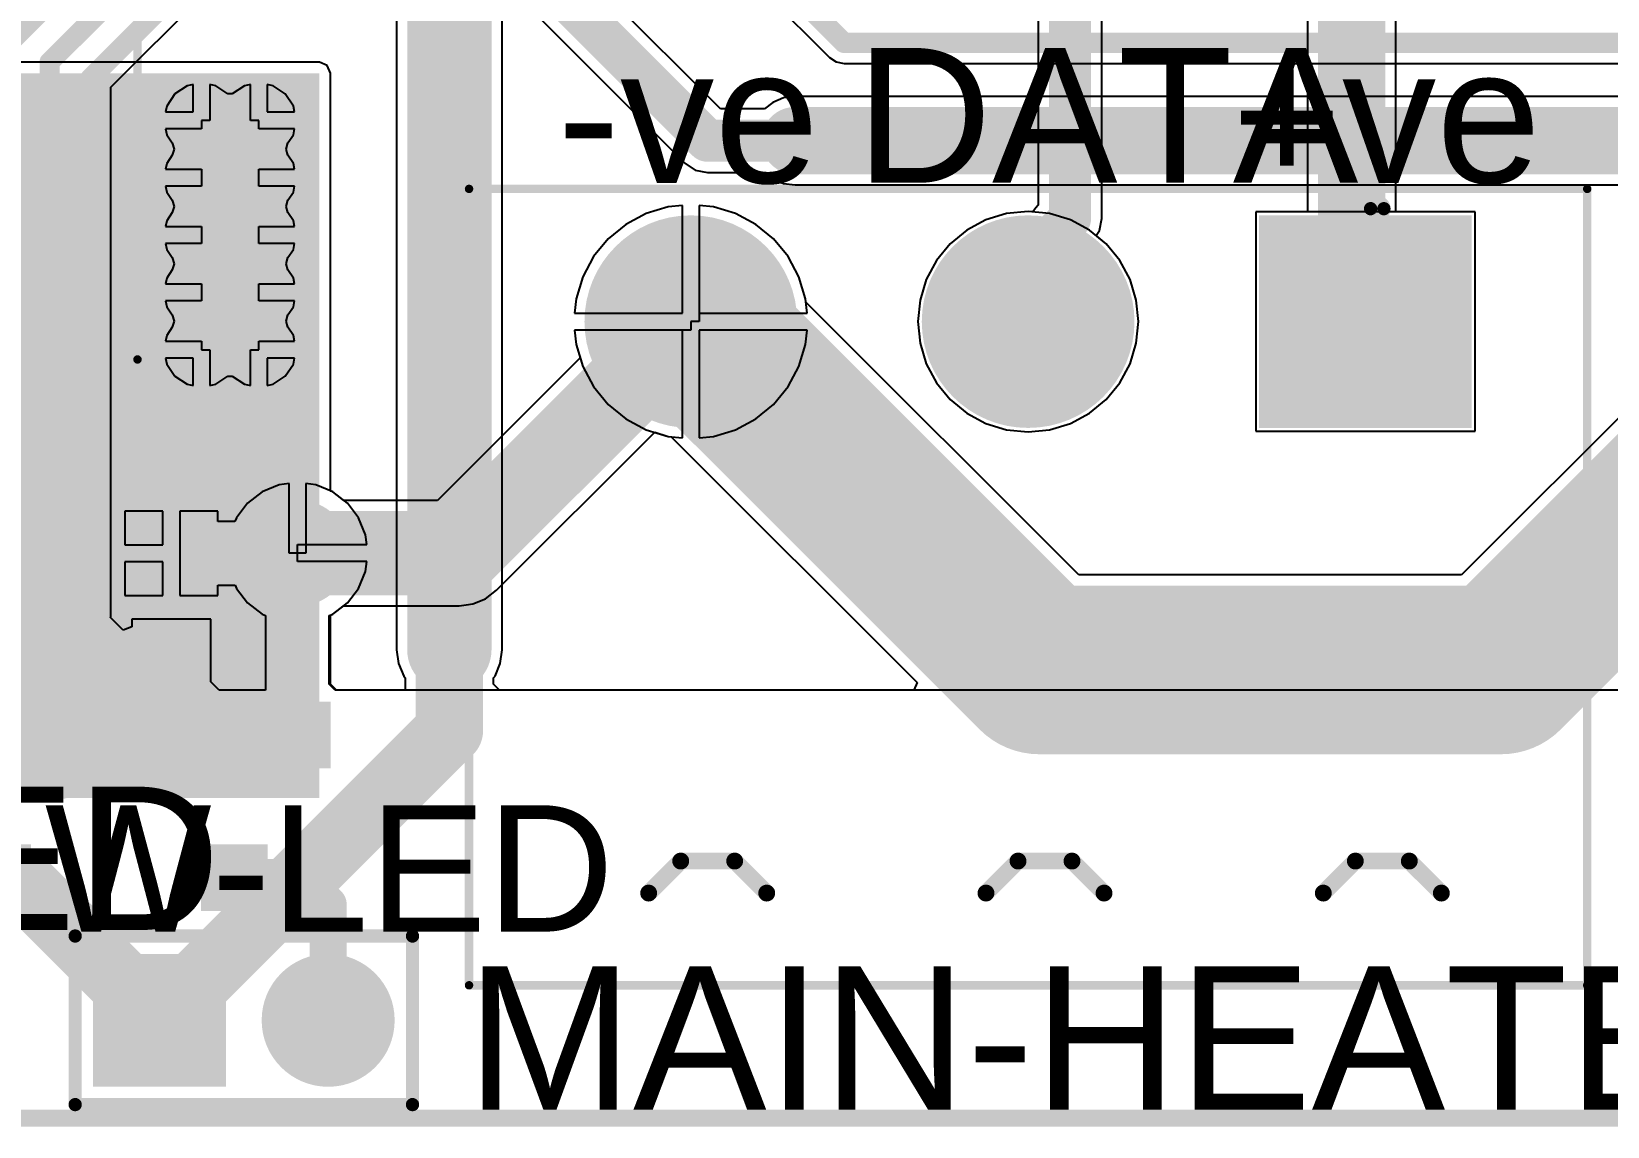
# Model space of a CAD drawing. Header units: millimetres. Extents: x 0 to 214, y 0 to 214.
# Drawn here: x 4.048 to 4.983, y -0.111 to 0.539 of the extents above; entities that cross this region are included whole.
import ezdxf

# ---------------------------------------------------------------- set-up
doc = ezdxf.new("R2010")
doc.units = ezdxf.units.MM
doc.header["$MEASUREMENT"] = 0
for name, color, linetype in [('BottomLayer', 5, 'Continuous'), ('BottomPaste', 16, 'Continuous'), ('BottomSolder', 6, 'Continuous'), ('Mechanical2', 216, 'Continuous'), ('MultiLayer', 9, 'Continuous'), ('PadHoleLayer', 156, 'Continuous'), ('TopLayer', 1, 'Continuous'), ('TopOverlay', 2, 'Continuous'), ('TopPaste', 8, 'Continuous'), ('TopSolder', 216, 'Continuous'), ('ViaHoleLayer', 16, 'Continuous')]:
    doc.layers.add(name, color=color, linetype=linetype)
doc.styles.add('Arial', font='', dxfattribs={"height": 0.2})
doc.styles.get('Arial').set_extended_font_data('Arial')

# ---------------------------------------------------------------- blocks, each defined once
blk = doc.blocks.new('TBP01R1_508_03BE_177')
at = {"layer": 'BottomLayer'}
blk.add_hatch(color=5, dxfattribs=at).paths.add_polyline_path([(-0.15906, 0.05906), (-0.04094, 0.05906), (-0.04094, -0.05906), (-0.15906, -0.05906)])
h = blk.add_hatch(color=5, dxfattribs=at)
edge = h.paths.add_edge_path()
edge.add_arc((0.1, 0), 0.05906, 0, 360)
h = blk.add_hatch(color=5, dxfattribs=at)
edge = h.paths.add_edge_path()
edge.add_arc((0.3, 0), 0.05906, 0, 360)
at = {"layer": 'BottomSolder'}
blk.add_hatch(color=6, dxfattribs=at).paths.add_polyline_path([(-0.16306, 0.06306), (-0.03694, 0.06306), (-0.03694, -0.06306), (-0.16306, -0.06306)])
h = blk.add_hatch(color=6, dxfattribs=at)
edge = h.paths.add_edge_path()
edge.add_arc((0.1, 0), 0.06306, 0, 360)
h = blk.add_hatch(color=6, dxfattribs=at)
edge = h.paths.add_edge_path()
edge.add_arc((0.3, 0), 0.06306, 0, 360)
at = {"layer": 'MultiLayer'}
blk.add_hatch(color=9, dxfattribs=at).paths.add_polyline_path([(-0.15906, 0.05906), (-0.04094, 0.05906), (-0.04094, -0.05906), (-0.15906, -0.05906)])
h = blk.add_hatch(color=9, dxfattribs=at)
edge = h.paths.add_edge_path()
edge.add_arc((0.1, 0), 0.05906, 0, 360)
h = blk.add_hatch(color=9, dxfattribs=at)
edge = h.paths.add_edge_path()
edge.add_arc((0.3, 0), 0.05906, 0, 360)
at = {"layer": 'PadHoleLayer'}
h = blk.add_hatch(color=156, dxfattribs=at)
edge = h.paths.add_edge_path()
edge.add_arc((-0.1, 0), 0.03346, 0, 360)
h = blk.add_hatch(color=156, dxfattribs=at)
edge = h.paths.add_edge_path()
edge.add_arc((0.1, 0), 0.03346, 0, 360)
h = blk.add_hatch(color=156, dxfattribs=at)
edge = h.paths.add_edge_path()
edge.add_arc((0.3, 0), 0.03346, 0, 360)
at = {"layer": 'TopLayer'}
blk.add_hatch(color=1, dxfattribs=at).paths.add_polyline_path([(-0.15906, 0.05906), (-0.04094, 0.05906), (-0.04094, -0.05906), (-0.15906, -0.05906)])
h = blk.add_hatch(color=1, dxfattribs=at)
edge = h.paths.add_edge_path()
edge.add_arc((0.1, 0), 0.05906, 0, 360)
h = blk.add_hatch(color=1, dxfattribs=at)
edge = h.paths.add_edge_path()
edge.add_arc((0.3, 0), 0.05906, 0, 360)
at = {"layer": 'TopSolder'}
blk.add_hatch(color=216, dxfattribs=at).paths.add_polyline_path([(-0.16306, 0.06306), (-0.03694, 0.06306), (-0.03694, -0.06306), (-0.16306, -0.06306)])
h = blk.add_hatch(color=216, dxfattribs=at)
edge = h.paths.add_edge_path()
edge.add_arc((0.1, 0), 0.06306, 0, 360)
h = blk.add_hatch(color=216, dxfattribs=at)
edge = h.paths.add_edge_path()
edge.add_arc((0.3, 0), 0.06306, 0, 360)
at = {"layer": 'TopOverlay'}
for points, const_width in [([(-0.2315, 0.3937), (-0.2315, -0.07874)], 0.005), ([(0.4315, 0.3937), (-0.2315, 0.3937)], 0.005), ([(0.4315, 0.3937), (0.4315, -0.07874)], 0.005), ([(-0.126, 0.32), (-0.145, 0.339)], 0.01), ([(-0.075, 0.339), (-0.094, 0.32)], 0.01), ([(0.074, 0.32), (0.055, 0.339)], 0.01), ([(0.074, 0.32), (0.055, 0.339)], 0.01), ([(0.125, 0.339), (0.106, 0.32)], 0.01), ([(0.125, 0.339), (0.106, 0.32)], 0.01), ([(0.274, 0.32), (0.255, 0.339)], 0.01), ([(0.325, 0.339), (0.306, 0.32)], 0.01), ([(-0.094, 0.32), (-0.126, 0.32)], 0.01), ([(0.106, 0.32), (0.074, 0.32)], 0.01), ([(0.106, 0.32), (0.074, 0.32)], 0.01), ([(0.306, 0.32), (0.274, 0.32)], 0.01), ([(0.4315, -0.07874), (-0.2315, -0.07874)], 0.005)]:
    blk.add_lwpolyline(points, dxfattribs=dict(at, const_width=const_width))
for points, const_width in [([(-0.23275, 0.3937, 1), (-0.23025, 0.3937, 1)], 0.0025), ([(-0.23275, 0.3937, 1), (-0.23025, 0.3937, 1)], 0.0025), ([(0.43025, 0.3937, 1), (0.43275, 0.3937, 1)], 0.0025), ([(0.43025, 0.3937, 1), (0.43275, 0.3937, 1)], 0.0025), ([(-0.1475, 0.339, 1), (-0.1425, 0.339, 1)], 0.005), ([(-0.0775, 0.339, 1), (-0.0725, 0.339, 1)], 0.005), ([(0.0525, 0.339, 1), (0.0575, 0.339, 1)], 0.005), ([(0.0525, 0.339, 1), (0.0575, 0.339, 1)], 0.005), ([(0.1225, 0.339, 1), (0.1275, 0.339, 1)], 0.005), ([(0.1225, 0.339, 1), (0.1275, 0.339, 1)], 0.005), ([(0.2525, 0.339, 1), (0.2575, 0.339, 1)], 0.005), ([(0.3225, 0.339, 1), (0.3275, 0.339, 1)], 0.005), ([(-0.1285, 0.32, 1), (-0.1235, 0.32, 1)], 0.005), ([(-0.1285, 0.32, 1), (-0.1235, 0.32, 1)], 0.005), ([(-0.0965, 0.32, 1), (-0.0915, 0.32, 1)], 0.005), ([(-0.0965, 0.32, 1), (-0.0915, 0.32, 1)], 0.005), ([(0.0715, 0.32, 1), (0.0765, 0.32, 1)], 0.005), ([(0.0715, 0.32, 1), (0.0765, 0.32, 1)], 0.005), ([(0.0715, 0.32, 1), (0.0765, 0.32, 1)], 0.005), ([(0.0715, 0.32, 1), (0.0765, 0.32, 1)], 0.005), ([(0.1035, 0.32, 1), (0.1085, 0.32, 1)], 0.005), ([(0.1035, 0.32, 1), (0.1085, 0.32, 1)], 0.005), ([(0.1035, 0.32, 1), (0.1085, 0.32, 1)], 0.005), ([(0.1035, 0.32, 1), (0.1085, 0.32, 1)], 0.005), ([(0.2715, 0.32, 1), (0.2765, 0.32, 1)], 0.005), ([(0.2715, 0.32, 1), (0.2765, 0.32, 1)], 0.005), ([(0.3035, 0.32, 1), (0.3085, 0.32, 1)], 0.005), ([(0.3035, 0.32, 1), (0.3085, 0.32, 1)], 0.005), ([(-0.10306, -0.067, 1), (-0.11094, -0.067, 1)], 0.00787), ([(-0.11291, -0.067, 1), (-0.10897, -0.067, 1)], 0.00394), ([(-0.10503, -0.067, 1), (-0.10109, -0.067, 1)], 0.00394), ([(-0.23275, -0.07874, 1), (-0.23025, -0.07874, 1)], 0.0025), ([(-0.23275, -0.07874, 1), (-0.23025, -0.07874, 1)], 0.0025), ([(0.43025, -0.07874, 1), (0.43275, -0.07874, 1)], 0.0025), ([(0.43025, -0.07874, 1), (0.43275, -0.07874, 1)], 0.0025)]:
    blk.add_lwpolyline(points, format="xyb", close=True, dxfattribs=dict(at, const_width=const_width))
blk = doc.blocks.new('SOT23_3_B_200')
at = {"layer": 'BottomLayer'}
for points in [[(-0.02166, 0.02657), (-0.05316, 0.02657), (-0.05316, 0.05807), (-0.02166, 0.05807)], [(0.05314, 0.02657), (0.02165, 0.02657), (0.02165, 0.05807), (0.05314, 0.05807)], [(0.01574, -0.05807), (-0.01575, -0.05807), (-0.01575, -0.02657), (0.01574, -0.02657)]]:
    blk.add_hatch(color=5, dxfattribs=at).paths.add_polyline_path(points)
at = {"layer": 'BottomPaste'}
for points in [[(-0.02166, 0.02657), (-0.05316, 0.02657), (-0.05316, 0.05807), (-0.02166, 0.05807)], [(0.05314, 0.02657), (0.02165, 0.02657), (0.02165, 0.05807), (0.05314, 0.05807)], [(0.01574, -0.05807), (-0.01575, -0.05807), (-0.01575, -0.02657), (0.01574, -0.02657)]]:
    blk.add_hatch(color=16, dxfattribs=at).paths.add_polyline_path(points)
at = {"layer": 'BottomSolder'}
for points in [[(-0.01766, 0.02257), (-0.05716, 0.02257), (-0.05716, 0.06207), (-0.01766, 0.06207)], [(0.05714, 0.02257), (0.01765, 0.02257), (0.01765, 0.06207), (0.05714, 0.06207)], [(0.01974, -0.06207), (-0.01975, -0.06207), (-0.01975, -0.02257), (0.01974, -0.02257)]]:
    blk.add_hatch(color=6, dxfattribs=at).paths.add_polyline_path(points)
blk = doc.blocks.new('UWX1E101MCL1GB_222')
at = {"layer": 'TopLayer'}
for points in [[(-0.03937, 0.06496), (-0.03937, -0.06496), (-0.24803, -0.06496), (-0.24803, 0.06496)], [(0.24803, 0.06496), (0.24803, -0.06496), (0.03937, -0.06496), (0.03937, 0.06496)]]:
    blk.add_hatch(color=1, dxfattribs=at).paths.add_polyline_path(points)
at = {"layer": 'TopPaste'}
for points in [[(-0.03937, 0.06496), (-0.03937, -0.06496), (-0.24803, -0.06496), (-0.24803, 0.06496)], [(0.24803, 0.06496), (0.24803, -0.06496), (0.03937, -0.06496), (0.03937, 0.06496)]]:
    blk.add_hatch(color=8, dxfattribs=at).paths.add_polyline_path(points)
at = {"layer": 'TopSolder'}
for points in [[(-0.03537, 0.06896), (-0.03537, -0.06896), (-0.25203, -0.06896), (-0.25203, 0.06896)], [(0.25203, 0.06896), (0.25203, -0.06896), (0.03537, -0.06896), (0.03537, 0.06896)]]:
    blk.add_hatch(color=216, dxfattribs=at).paths.add_polyline_path(points)
at = {"layer": 'TopOverlay', "const_width": 0.005}
for points in [[(-0.167, 0.127), (-0.124, 0.17)], [(0.168, 0.17), (-0.124, 0.17)], [(0.168, 0.081), (0.168, 0.17)], [(-0.167, 0.086), (-0.167, 0.127)], [(-0.208, 0.074), (-0.208, 0.098)], [(-0.196, 0.086), (-0.22, 0.086)], [(-0.167, -0.127), (-0.167, -0.086)], [(0.168, -0.17), (0.168, -0.081)], [(-0.124, -0.17), (-0.167, -0.127)], [(0.168, -0.17), (-0.124, -0.17)]]:
    blk.add_lwpolyline(points, dxfattribs=at)
at = {"layer": 'TopOverlay', "const_width": 0.0025}
for points in [[(-0.12525, 0.17, 1), (-0.12275, 0.17, 1)], [(-0.12525, 0.17, 1), (-0.12275, 0.17, 1)], [(0.16675, 0.17, 1), (0.16925, 0.17, 1)], [(0.16675, 0.17, 1), (0.16925, 0.17, 1)], [(-0.16825, 0.127, 1), (-0.16575, 0.127, 1)], [(-0.16825, 0.127, 1), (-0.16575, 0.127, 1)], [(-0.20925, 0.098, 1), (-0.20675, 0.098, 1)], [(-0.22125, 0.086, 1), (-0.21875, 0.086, 1)], [(-0.19725, 0.086, 1), (-0.19475, 0.086, 1)], [(-0.16825, 0.086, 1), (-0.16575, 0.086, 1)], [(-0.20925, 0.074, 1), (-0.20675, 0.074, 1)], [(0.16675, 0.081, 1), (0.16925, 0.081, 1)], [(-0.16825, -0.086, 1), (-0.16575, -0.086, 1)], [(0.16675, -0.081, 1), (0.16925, -0.081, 1)], [(-0.16825, -0.127, 1), (-0.16575, -0.127, 1)], [(-0.16825, -0.127, 1), (-0.16575, -0.127, 1)], [(-0.12525, -0.17, 1), (-0.12275, -0.17, 1)], [(-0.12525, -0.17, 1), (-0.12275, -0.17, 1)], [(0.16675, -0.17, 1), (0.16925, -0.17, 1)], [(0.16675, -0.17, 1), (0.16925, -0.17, 1)]]:
    blk.add_lwpolyline(points, format="xyb", close=True, dxfattribs=at)
blk = doc.blocks.new('RES_0603_B_244')
at = {"layer": 'BottomLayer'}
for points in [[(-0.045, -0.0175), (-0.045, 0.0175), (-0.015, 0.0175), (-0.015, -0.0175)], [(0.015, -0.0175), (0.015, 0.0175), (0.045, 0.0175), (0.045, -0.0175)]]:
    blk.add_hatch(color=5, dxfattribs=at).paths.add_polyline_path(points)
at = {"layer": 'BottomPaste'}
for points in [[(-0.045, -0.0175), (-0.045, 0.0175), (-0.015, 0.0175), (-0.015, -0.0175)], [(0.015, -0.0175), (0.015, 0.0175), (0.045, 0.0175), (0.045, -0.0175)]]:
    blk.add_hatch(color=16, dxfattribs=at).paths.add_polyline_path(points)
at = {"layer": 'BottomSolder'}
for points in [[(-0.049, -0.0215), (-0.049, 0.0215), (-0.011, 0.0215), (-0.011, -0.0215)], [(0.011, -0.0215), (0.011, 0.0215), (0.049, 0.0215), (0.049, -0.0215)]]:
    blk.add_hatch(color=6, dxfattribs=at).paths.add_polyline_path(points)
blk = doc.blocks.new('SOT23_3_B_248')
at = {"layer": 'BottomLayer'}
for points in [[(-0.02166, 0.02657), (-0.05316, 0.02657), (-0.05316, 0.05807), (-0.02166, 0.05807)], [(0.05314, 0.02657), (0.02165, 0.02657), (0.02165, 0.05807), (0.05314, 0.05807)], [(0.01574, -0.05807), (-0.01575, -0.05807), (-0.01575, -0.02657), (0.01574, -0.02657)]]:
    blk.add_hatch(color=5, dxfattribs=at).paths.add_polyline_path(points)
at = {"layer": 'BottomPaste'}
for points in [[(-0.02166, 0.02657), (-0.05316, 0.02657), (-0.05316, 0.05807), (-0.02166, 0.05807)], [(0.05314, 0.02657), (0.02165, 0.02657), (0.02165, 0.05807), (0.05314, 0.05807)], [(0.01574, -0.05807), (-0.01575, -0.05807), (-0.01575, -0.02657), (0.01574, -0.02657)]]:
    blk.add_hatch(color=16, dxfattribs=at).paths.add_polyline_path(points)
at = {"layer": 'BottomSolder'}
for points in [[(-0.01766, 0.02257), (-0.05716, 0.02257), (-0.05716, 0.06207), (-0.01766, 0.06207)], [(0.05714, 0.02257), (0.01765, 0.02257), (0.01765, 0.06207), (0.05714, 0.06207)], [(0.01974, -0.06207), (-0.01975, -0.06207), (-0.01975, -0.02257), (0.01974, -0.02257)]]:
    blk.add_hatch(color=6, dxfattribs=at).paths.add_polyline_path(points)
blk = doc.blocks.new('HDR1X2_252')
at = {"layer": 'BottomLayer'}
blk.add_hatch(color=5, dxfattribs=at).paths.add_polyline_path([(-0.03543, 0.03543), (0.03543, 0.03543), (0.03543, -0.03543), (-0.03543, -0.03543)])
h = blk.add_hatch(color=5, dxfattribs=at)
edge = h.paths.add_edge_path()
edge.add_arc((0.1, 0), 0.03543, 0, 360)
at = {"layer": 'BottomSolder'}
blk.add_hatch(color=6, dxfattribs=at).paths.add_polyline_path([(-0.03943, 0.03943), (0.03943, 0.03943), (0.03943, -0.03943), (-0.03943, -0.03943)])
h = blk.add_hatch(color=6, dxfattribs=at)
edge = h.paths.add_edge_path()
edge.add_arc((0.1, 0), 0.03943, 0, 360)
at = {"layer": 'MultiLayer'}
blk.add_hatch(color=9, dxfattribs=at).paths.add_polyline_path([(-0.03543, 0.03543), (0.03543, 0.03543), (0.03543, -0.03543), (-0.03543, -0.03543)])
h = blk.add_hatch(color=9, dxfattribs=at)
edge = h.paths.add_edge_path()
edge.add_arc((0.1, 0), 0.03543, 0, 360)
at = {"layer": 'PadHoleLayer'}
h = blk.add_hatch(color=156, dxfattribs=at)
edge = h.paths.add_edge_path()
edge.add_arc((0, 0), 0.01772, 0, 360)
h = blk.add_hatch(color=156, dxfattribs=at)
edge = h.paths.add_edge_path()
edge.add_arc((0.1, 0), 0.01772, 0, 360)
at = {"layer": 'TopLayer'}
blk.add_hatch(color=1, dxfattribs=at).paths.add_polyline_path([(-0.03543, 0.03543), (0.03543, 0.03543), (0.03543, -0.03543), (-0.03543, -0.03543)])
h = blk.add_hatch(color=1, dxfattribs=at)
edge = h.paths.add_edge_path()
edge.add_arc((0.1, 0), 0.03543, 0, 360)
at = {"layer": 'TopSolder'}
blk.add_hatch(color=216, dxfattribs=at).paths.add_polyline_path([(-0.03943, 0.03943), (0.03943, 0.03943), (0.03943, -0.03943), (-0.03943, -0.03943)])
h = blk.add_hatch(color=216, dxfattribs=at)
edge = h.paths.add_edge_path()
edge.add_arc((0.1, 0), 0.03943, 0, 360)
at = {"layer": 'TopOverlay', "const_width": 0.00787}
for points in [[(-0.05, -0.05), (-0.05, 0.05)], [(-0.05, 0.05), (0.15, 0.05)], [(0.15, -0.05), (0.15, 0.05)], [(-0.05, -0.05), (0.15, -0.05)]]:
    blk.add_lwpolyline(points, dxfattribs=at)
at = {"layer": 'TopOverlay', "const_width": 0.00394}
for points in [[(-0.05197, 0.05, 1), (-0.04803, 0.05, 1)], [(-0.05197, 0.05, 1), (-0.04803, 0.05, 1)], [(0.14803, 0.05, 1), (0.15197, 0.05, 1)], [(0.14803, 0.05, 1), (0.15197, 0.05, 1)], [(-0.05197, -0.05, 1), (-0.04803, -0.05, 1)], [(-0.05197, -0.05, 1), (-0.04803, -0.05, 1)], [(0.14803, -0.05, 1), (0.15197, -0.05, 1)], [(0.14803, -0.05, 1), (0.15197, -0.05, 1)]]:
    blk.add_lwpolyline(points, format="xyb", close=True, dxfattribs=at)

msp = doc.modelspace()

# ---------------------------------------------------------------- hatches: boundary and pattern name
at = {"layer": 'BottomLayer'}
h = msp.add_hatch(color=5, dxfattribs=at)
edge = h.paths.add_edge_path()
edge.add_arc((4.149, 0.486), 0.01181, 0, 360)
h = msp.add_hatch(color=5, dxfattribs=at)
edge = h.paths.add_edge_path()
edge.add_arc((4.183, 0.486), 0.01181, 0, 360)
h = msp.add_hatch(color=5, dxfattribs=at)
edge = h.paths.add_edge_path()
edge.add_arc((4.149, 0.452), 0.01181, 0, 360)
h = msp.add_hatch(color=5, dxfattribs=at)
edge = h.paths.add_edge_path()
edge.add_arc((4.183, 0.452), 0.01181, 0, 360)
h = msp.add_hatch(color=5, dxfattribs=at)
edge = h.paths.add_edge_path()
edge.add_arc((4.149, 0.418), 0.01181, 0, 360)
h = msp.add_hatch(color=5, dxfattribs=at)
edge = h.paths.add_edge_path()
edge.add_arc((4.183, 0.418), 0.01181, 0, 360)
h = msp.add_hatch(color=5, dxfattribs=at)
edge = h.paths.add_edge_path()
edge.add_arc((4.149, 0.384), 0.01181, 0, 360)
h = msp.add_hatch(color=5, dxfattribs=at)
edge = h.paths.add_edge_path()
edge.add_arc((4.183, 0.384), 0.01181, 0, 360)
h = msp.add_hatch(color=5, dxfattribs=at)
edge = h.paths.add_edge_path()
edge.add_arc((4.149, 0.35), 0.01181, 0, 360)
h = msp.add_hatch(color=5, dxfattribs=at)
edge = h.paths.add_edge_path()
edge.add_arc((4.183, 0.35), 0.01181, 0, 360)
h = msp.add_hatch(color=5, dxfattribs=at)
edge = h.paths.add_edge_path()
edge.add_arc((4.20595, 0.22935), 0.0315, 0, 360)
h = msp.add_hatch(color=5, dxfattribs=at)
edge = h.paths.add_edge_path()
edge.add_arc((4.06554, 0.096), 0.01181, 0, 360)
at = {"layer": 'BottomSolder'}
h = msp.add_hatch(color=6, dxfattribs=at)
edge = h.paths.add_edge_path()
edge.add_arc((4.149, 0.486), 0.00591, 0, 360)
h = msp.add_hatch(color=6, dxfattribs=at)
edge = h.paths.add_edge_path()
edge.add_arc((4.183, 0.486), 0.00591, 0, 360)
h = msp.add_hatch(color=6, dxfattribs=at)
edge = h.paths.add_edge_path()
edge.add_arc((4.149, 0.452), 0.00591, 0, 360)
h = msp.add_hatch(color=6, dxfattribs=at)
edge = h.paths.add_edge_path()
edge.add_arc((4.183, 0.452), 0.00591, 0, 360)
h = msp.add_hatch(color=6, dxfattribs=at)
edge = h.paths.add_edge_path()
edge.add_arc((4.149, 0.418), 0.00591, 0, 360)
h = msp.add_hatch(color=6, dxfattribs=at)
edge = h.paths.add_edge_path()
edge.add_arc((4.183, 0.418), 0.00591, 0, 360)
h = msp.add_hatch(color=6, dxfattribs=at)
edge = h.paths.add_edge_path()
edge.add_arc((4.149, 0.384), 0.00591, 0, 360)
h = msp.add_hatch(color=6, dxfattribs=at)
edge = h.paths.add_edge_path()
edge.add_arc((4.183, 0.384), 0.00591, 0, 360)
h = msp.add_hatch(color=6, dxfattribs=at)
edge = h.paths.add_edge_path()
edge.add_arc((4.149, 0.35), 0.00591, 0, 360)
h = msp.add_hatch(color=6, dxfattribs=at)
edge = h.paths.add_edge_path()
edge.add_arc((4.183, 0.35), 0.00591, 0, 360)
h = msp.add_hatch(color=6, dxfattribs=at)
edge = h.paths.add_edge_path()
edge.add_arc((4.20595, 0.22935), 0.01575, 0, 360)
h = msp.add_hatch(color=6, dxfattribs=at)
edge = h.paths.add_edge_path()
edge.add_arc((4.06554, 0.096), 0.00591, 0, 360)
at = {"layer": 'TopLayer'}
msp.add_hatch(color=1, dxfattribs=at).paths.add_polyline_path([(3.488, 0.084), (4.219, 0.084), (4.219, 0.514), (3.488, 0.514)])
h = msp.add_hatch(color=1, dxfattribs=at)
edge = h.paths.add_edge_path()
edge.add_arc((4.149, 0.486), 0.01181, 0, 360)
h = msp.add_hatch(color=1, dxfattribs=at)
edge = h.paths.add_edge_path()
edge.add_arc((4.183, 0.486), 0.01181, 0, 360)
h = msp.add_hatch(color=1, dxfattribs=at)
edge = h.paths.add_edge_path()
edge.add_arc((4.149, 0.452), 0.01181, 0, 360)
h = msp.add_hatch(color=1, dxfattribs=at)
edge = h.paths.add_edge_path()
edge.add_arc((4.183, 0.452), 0.01181, 0, 360)
h = msp.add_hatch(color=1, dxfattribs=at)
edge = h.paths.add_edge_path()
edge.add_arc((4.149, 0.418), 0.01181, 0, 360)
h = msp.add_hatch(color=1, dxfattribs=at)
edge = h.paths.add_edge_path()
edge.add_arc((4.183, 0.418), 0.01181, 0, 360)
h = msp.add_hatch(color=1, dxfattribs=at)
edge = h.paths.add_edge_path()
edge.add_arc((4.149, 0.384), 0.01181, 0, 360)
h = msp.add_hatch(color=1, dxfattribs=at)
edge = h.paths.add_edge_path()
edge.add_arc((4.183, 0.384), 0.01181, 0, 360)
h = msp.add_hatch(color=1, dxfattribs=at)
edge = h.paths.add_edge_path()
edge.add_arc((4.149, 0.35), 0.01181, 0, 360)
h = msp.add_hatch(color=1, dxfattribs=at)
edge = h.paths.add_edge_path()
edge.add_arc((4.183, 0.35), 0.01181, 0, 360)
h = msp.add_hatch(color=1, dxfattribs=at)
edge = h.paths.add_edge_path()
edge.add_arc((4.20595, 0.22935), 0.0315, 0, 360)
h = msp.add_hatch(color=1, dxfattribs=at)
edge = h.paths.add_edge_path()
edge.add_arc((4.06554, 0.096), 0.01181, 0, 360)
at = {"layer": 'TopSolder'}
h = msp.add_hatch(color=216, dxfattribs=at)
edge = h.paths.add_edge_path()
edge.add_arc((4.149, 0.486), 0.00591, 0, 360)
h = msp.add_hatch(color=216, dxfattribs=at)
edge = h.paths.add_edge_path()
edge.add_arc((4.183, 0.486), 0.00591, 0, 360)
h = msp.add_hatch(color=216, dxfattribs=at)
edge = h.paths.add_edge_path()
edge.add_arc((4.149, 0.452), 0.00591, 0, 360)
h = msp.add_hatch(color=216, dxfattribs=at)
edge = h.paths.add_edge_path()
edge.add_arc((4.183, 0.452), 0.00591, 0, 360)
h = msp.add_hatch(color=216, dxfattribs=at)
edge = h.paths.add_edge_path()
edge.add_arc((4.149, 0.418), 0.00591, 0, 360)
h = msp.add_hatch(color=216, dxfattribs=at)
edge = h.paths.add_edge_path()
edge.add_arc((4.183, 0.418), 0.00591, 0, 360)
h = msp.add_hatch(color=216, dxfattribs=at)
edge = h.paths.add_edge_path()
edge.add_arc((4.149, 0.384), 0.00591, 0, 360)
h = msp.add_hatch(color=216, dxfattribs=at)
edge = h.paths.add_edge_path()
edge.add_arc((4.183, 0.384), 0.00591, 0, 360)
h = msp.add_hatch(color=216, dxfattribs=at)
edge = h.paths.add_edge_path()
edge.add_arc((4.149, 0.35), 0.00591, 0, 360)
h = msp.add_hatch(color=216, dxfattribs=at)
edge = h.paths.add_edge_path()
edge.add_arc((4.183, 0.35), 0.00591, 0, 360)
h = msp.add_hatch(color=216, dxfattribs=at)
edge = h.paths.add_edge_path()
edge.add_arc((4.20595, 0.22935), 0.01575, 0, 360)
h = msp.add_hatch(color=216, dxfattribs=at)
edge = h.paths.add_edge_path()
edge.add_arc((4.06554, 0.096), 0.00591, 0, 360)
at = {"layer": 'ViaHoleLayer'}
h = msp.add_hatch(color=16, dxfattribs=at)
edge = h.paths.add_edge_path()
edge.add_arc((4.149, 0.486), 0.00591, 0, 360)
h = msp.add_hatch(color=16, dxfattribs=at)
edge = h.paths.add_edge_path()
edge.add_arc((4.183, 0.486), 0.00591, 0, 360)
h = msp.add_hatch(color=16, dxfattribs=at)
edge = h.paths.add_edge_path()
edge.add_arc((4.149, 0.452), 0.00591, 0, 360)
h = msp.add_hatch(color=16, dxfattribs=at)
edge = h.paths.add_edge_path()
edge.add_arc((4.183, 0.452), 0.00591, 0, 360)
h = msp.add_hatch(color=16, dxfattribs=at)
edge = h.paths.add_edge_path()
edge.add_arc((4.149, 0.418), 0.00591, 0, 360)
h = msp.add_hatch(color=16, dxfattribs=at)
edge = h.paths.add_edge_path()
edge.add_arc((4.183, 0.418), 0.00591, 0, 360)
h = msp.add_hatch(color=16, dxfattribs=at)
edge = h.paths.add_edge_path()
edge.add_arc((4.149, 0.384), 0.00591, 0, 360)
h = msp.add_hatch(color=16, dxfattribs=at)
edge = h.paths.add_edge_path()
edge.add_arc((4.183, 0.384), 0.00591, 0, 360)
h = msp.add_hatch(color=16, dxfattribs=at)
edge = h.paths.add_edge_path()
edge.add_arc((4.149, 0.35), 0.00591, 0, 360)
h = msp.add_hatch(color=16, dxfattribs=at)
edge = h.paths.add_edge_path()
edge.add_arc((4.183, 0.35), 0.00591, 0, 360)
h = msp.add_hatch(color=16, dxfattribs=at)
edge = h.paths.add_edge_path()
edge.add_arc((4.20595, 0.22935), 0.01575, 0, 360)
h = msp.add_hatch(color=16, dxfattribs=at)
edge = h.paths.add_edge_path()
edge.add_arc((4.06554, 0.096), 0.00591, 0, 360)

# ---------------------------------------------------------------- linework, layer by layer
at = {"layer": 'BottomLayer'}
for p, q in [((4.09523, 0.50564), (4.29165, 0.70205)), ((4.64514, 0.65156), (4.64514, 0.43565)), ((4.68286, 0.42784), (4.68286, 0.65156)), ((4.80478, 0.64126), (4.80478, 0.43169)), ((4.85722, 0.43169), (4.85722, 0.56127)), ((4.09523, 0.192), (4.09523, 0.50564)), ((4.14049, 0.50655), (4.13328, 0.50172)), ((4.144, 0.50724), (4.14049, 0.50655)), ((4.144, 0.491), (4.144, 0.50724)), ((4.15751, 0.50655), (4.154, 0.50724)), ((4.154, 0.50724), (4.154, 0.486)), ((4.16472, 0.50172), (4.15751, 0.50655)), ((4.17449, 0.50655), (4.16728, 0.50172)), ((4.178, 0.50724), (4.17449, 0.50655)), ((4.178, 0.486), (4.178, 0.50724)), ((4.19151, 0.50655), (4.188, 0.50724)), ((4.188, 0.50724), (4.188, 0.491)), ((4.19872, 0.50172), (4.19151, 0.50655)), ((4.13328, 0.50172), (4.12845, 0.49451)), ((4.16728, 0.50172), (4.16472, 0.50172)), ((4.20355, 0.49451), (4.19872, 0.50172)), ((4.12845, 0.49451), (4.12776, 0.491)), ((4.12776, 0.491), (4.144, 0.491)), ((4.154, 0.486), (4.149, 0.486)), ((4.149, 0.486), (4.149, 0.481)), ((4.183, 0.486), (4.178, 0.486)), ((4.183, 0.481), (4.183, 0.486)), ((4.188, 0.491), (4.20424, 0.491)), ((4.20424, 0.491), (4.20355, 0.49451)), ((4.149, 0.481), (4.12776, 0.481)), ((4.12776, 0.481), (4.12845, 0.47749)), ((4.12845, 0.47749), (4.13168, 0.47267)), ((4.20424, 0.481), (4.183, 0.481)), ((4.20032, 0.47267), (4.20355, 0.47749)), ((4.20355, 0.47749), (4.20424, 0.481)), ((4.13168, 0.47267), (4.13286, 0.469)), ((4.13286, 0.469), (4.13168, 0.46533)), ((4.19914, 0.469), (4.20032, 0.47267)), ((4.20032, 0.46533), (4.19914, 0.469)), ((4.12845, 0.46051), (4.12776, 0.457)), ((4.13168, 0.46533), (4.12845, 0.46051)), ((4.20355, 0.46051), (4.20032, 0.46533)), ((4.20424, 0.457), (4.20355, 0.46051)), ((4.12776, 0.457), (4.149, 0.457)), ((4.149, 0.457), (4.149, 0.447)), ((4.183, 0.447), (4.183, 0.457)), ((4.183, 0.457), (4.20424, 0.457)), ((4.149, 0.447), (4.12776, 0.447)), ((4.12776, 0.447), (4.12845, 0.44349)), ((4.12845, 0.44349), (4.13168, 0.43867)), ((4.20424, 0.447), (4.183, 0.447)), ((4.20032, 0.43867), (4.20355, 0.44349)), ((4.20355, 0.44349), (4.20424, 0.447)), ((4.13168, 0.43133), (4.12845, 0.42651)), ((4.13168, 0.43867), (4.13286, 0.435)), ((4.13286, 0.435), (4.13168, 0.43133)), ((4.19914, 0.435), (4.20032, 0.43867)), ((4.20032, 0.43133), (4.19914, 0.435)), ((4.20355, 0.42651), (4.20032, 0.43133)), ((4.41262, 0.43074), (4.40062, 0.42433)), ((4.42564, 0.43469), (4.41262, 0.43074)), ((4.43417, 0.43553), (4.42564, 0.43469)), ((4.43417, 0.37164), (4.43417, 0.43553)), ((4.45271, 0.43469), (4.44417, 0.43553)), ((4.44417, 0.43553), (4.44417, 0.37164)), ((4.46573, 0.43074), (4.45271, 0.43469)), ((4.47772, 0.42433), (4.46573, 0.43074)), ((4.62642, 0.43075), (4.61416, 0.42703)), ((4.63917, 0.43201), (4.62642, 0.43075)), ((4.64202, 0.43173), (4.63917, 0.43201)), ((4.64365, 0.43416), (4.64202, 0.43173)), ((4.64514, 0.43565), (4.64365, 0.43416)), ((4.80478, 0.43169), (4.77412, 0.43169)), ((4.77412, 0.43169), (4.77412, 0.30158)), ((4.90423, 0.43169), (4.85722, 0.43169)), ((4.90423, 0.30158), (4.90423, 0.43169)), ((4.12845, 0.42651), (4.12776, 0.423)), ((4.12776, 0.423), (4.149, 0.423)), ((4.149, 0.423), (4.149, 0.413)), ((4.183, 0.413), (4.183, 0.423)), ((4.183, 0.423), (4.20424, 0.423)), ((4.20424, 0.423), (4.20355, 0.42651)), ((4.40062, 0.42433), (4.39011, 0.4157)), ((4.48824, 0.4157), (4.47772, 0.42433)), ((4.60285, 0.42099), (4.59295, 0.41286)), ((4.61416, 0.42703), (4.60285, 0.42099)), ((4.67948, 0.41771), (4.68143, 0.42062)), ((4.68143, 0.42062), (4.68286, 0.42784)), ((4.149, 0.413), (4.12776, 0.413)), ((4.12776, 0.413), (4.12845, 0.40949)), ((4.20424, 0.413), (4.183, 0.413)), ((4.20355, 0.40949), (4.20424, 0.413)), ((4.39011, 0.4157), (4.38148, 0.40519)), ((4.49687, 0.40519), (4.48824, 0.4157)), ((4.59295, 0.41286), (4.58482, 0.40295)), ((4.6854, 0.41286), (4.67948, 0.41771)), ((4.69353, 0.40295), (4.6854, 0.41286)), ((4.12845, 0.40949), (4.13168, 0.40467)), ((4.13168, 0.40467), (4.13286, 0.401)), ((4.19914, 0.401), (4.20032, 0.40467)), ((4.20032, 0.40467), (4.20355, 0.40949)), ((4.38148, 0.40519), (4.37507, 0.39319)), ((4.50328, 0.39319), (4.49687, 0.40519)), ((4.58482, 0.40295), (4.57878, 0.39165)), ((4.69957, 0.39165), (4.69353, 0.40295)), ((4.12845, 0.39251), (4.12776, 0.389)), ((4.13168, 0.39733), (4.12845, 0.39251)), ((4.13286, 0.401), (4.13168, 0.39733)), ((4.20032, 0.39733), (4.19914, 0.401)), ((4.20355, 0.39251), (4.20032, 0.39733)), ((4.20424, 0.389), (4.20355, 0.39251)), ((4.37507, 0.39319), (4.37112, 0.38017)), ((4.50723, 0.38017), (4.50328, 0.39319)), ((4.12776, 0.389), (4.149, 0.389)), ((4.149, 0.389), (4.149, 0.379)), ((4.183, 0.379), (4.183, 0.389)), ((4.183, 0.389), (4.20424, 0.389)), ((4.57878, 0.39165), (4.57506, 0.37939)), ((4.70329, 0.37939), (4.69957, 0.39165)), ((4.149, 0.379), (4.12776, 0.379)), ((4.12776, 0.379), (4.12845, 0.37549)), ((4.12845, 0.37549), (4.13168, 0.37067)), ((4.20424, 0.379), (4.183, 0.379)), ((4.20032, 0.37067), (4.20355, 0.37549)), ((4.20355, 0.37549), (4.20424, 0.379)), ((4.37112, 0.38017), (4.37028, 0.37164)), ((4.50807, 0.37164), (4.50723, 0.38017)), ((4.57506, 0.37939), (4.5738, 0.36664)), ((4.70454, 0.36664), (4.70329, 0.37939)), ((4.13168, 0.37067), (4.13286, 0.367)), ((4.13286, 0.367), (4.13168, 0.36333)), ((4.19914, 0.367), (4.20032, 0.37067)), ((4.20032, 0.36333), (4.19914, 0.367)), ((4.37028, 0.37164), (4.43417, 0.37164)), ((4.44417, 0.37164), (4.50807, 0.37164)), ((4.5738, 0.36664), (4.57506, 0.35388)), ((4.70329, 0.35388), (4.70454, 0.36664)), ((4.12845, 0.35851), (4.12776, 0.355)), ((4.13168, 0.36333), (4.12845, 0.35851)), ((4.20355, 0.35851), (4.20032, 0.36333)), ((4.20424, 0.355), (4.20355, 0.35851)), ((4.43417, 0.36164), (4.37028, 0.36164)), ((4.37028, 0.36164), (4.37112, 0.3531)), ((4.43417, 0.29774), (4.43417, 0.36164)), ((4.50807, 0.36164), (4.44417, 0.36164)), ((4.44417, 0.36164), (4.44417, 0.29774)), ((4.50723, 0.3531), (4.50807, 0.36164)), ((4.12776, 0.355), (4.149, 0.355)), ((4.149, 0.355), (4.149, 0.35)), ((4.149, 0.35), (4.154, 0.35)), ((4.154, 0.35), (4.154, 0.32876)), ((4.178, 0.32876), (4.178, 0.35)), ((4.178, 0.35), (4.183, 0.35)), ((4.183, 0.35), (4.183, 0.355)), ((4.183, 0.355), (4.20424, 0.355)), ((4.37112, 0.3531), (4.37351, 0.3452)), ((4.50328, 0.34008), (4.50723, 0.3531)), ((4.57506, 0.35388), (4.57878, 0.34162)), ((4.69957, 0.34162), (4.70329, 0.35388)), ((4.144, 0.345), (4.12776, 0.345)), ((4.12776, 0.345), (4.12845, 0.34149)), ((4.12845, 0.34149), (4.13328, 0.33428)), ((4.144, 0.32876), (4.144, 0.345)), ((4.20424, 0.345), (4.188, 0.345)), ((4.188, 0.345), (4.188, 0.32876)), ((4.19872, 0.33428), (4.20355, 0.34149)), ((4.20355, 0.34149), (4.20424, 0.345)), ((4.37351, 0.3452), (4.28893, 0.26061)), ((4.49687, 0.32809), (4.50328, 0.34008)), ((4.57878, 0.34162), (4.58482, 0.33032)), ((4.69353, 0.33032), (4.69957, 0.34162)), ((4.13328, 0.33428), (4.14049, 0.32945)), ((4.14049, 0.32945), (4.144, 0.32876)), ((4.154, 0.32876), (4.15751, 0.32945)), ((4.15751, 0.32945), (4.16472, 0.33428)), ((4.16472, 0.33428), (4.16728, 0.33428)), ((4.16728, 0.33428), (4.17449, 0.32945)), ((4.17449, 0.32945), (4.178, 0.32876)), ((4.188, 0.32876), (4.19151, 0.32945)), ((4.19151, 0.32945), (4.19872, 0.33428)), ((4.48824, 0.31757), (4.49687, 0.32809)), ((4.58482, 0.33032), (4.59295, 0.32041)), ((4.6854, 0.32041), (4.69353, 0.33032)), ((4.59295, 0.32041), (4.60285, 0.31228)), ((4.67549, 0.31228), (4.6854, 0.32041)), ((4.46573, 0.30253), (4.47772, 0.30894)), ((4.47772, 0.30894), (4.48824, 0.31757)), ((4.60285, 0.31228), (4.61416, 0.30624)), ((4.66419, 0.30624), (4.67549, 0.31228)), ((4.32399, 0.20724), (4.41773, 0.30098)), ((4.41773, 0.30098), (4.42564, 0.29858)), ((4.45271, 0.29858), (4.46573, 0.30253)), ((4.61416, 0.30624), (4.62642, 0.30252)), ((4.62642, 0.30252), (4.63917, 0.30127)), ((4.63917, 0.30127), (4.65193, 0.30252)), ((4.65193, 0.30252), (4.66419, 0.30624)), ((4.77412, 0.30158), (4.90423, 0.30158)), ((4.42564, 0.29858), (4.43417, 0.29774)), ((4.44417, 0.29774), (4.45271, 0.29858)), ((4.18502, 0.26559), (4.17635, 0.25894)), ((4.19511, 0.26977), (4.18502, 0.26559)), ((4.20095, 0.27054), (4.19511, 0.26977)), ((4.20095, 0.22935), (4.20095, 0.27054)), ((4.21678, 0.26977), (4.21095, 0.27054)), ((4.21095, 0.27054), (4.21095, 0.22935)), ((4.22687, 0.26559), (4.21678, 0.26977)), ((4.23336, 0.26061), (4.22687, 0.26559)), ((4.12614, 0.25417), (4.10364, 0.25417)), ((4.10364, 0.25417), (4.10364, 0.23417)), ((4.12614, 0.23417), (4.12614, 0.25417)), ((4.15864, 0.25417), (4.13614, 0.25417)), ((4.13614, 0.25417), (4.13614, 0.22917)), ((4.15864, 0.24804), (4.15864, 0.25417)), ((4.17635, 0.25894), (4.1697, 0.25027)), ((4.28893, 0.26061), (4.23336, 0.26061)), ((4.16877, 0.24804), (4.15864, 0.24804)), ((4.1697, 0.25027), (4.16877, 0.24804)), ((4.10364, 0.23417), (4.12614, 0.23417)), ((4.13614, 0.22917), (4.13614, 0.20417)), ((4.21095, 0.22935), (4.20095, 0.22935)), ((4.12614, 0.22417), (4.10364, 0.22417)), ((4.10364, 0.22417), (4.10364, 0.20417)), ((4.12614, 0.20417), (4.12614, 0.22417)), ((4.15864, 0.20417), (4.15864, 0.21031)), ((4.15864, 0.21031), (4.16891, 0.21031)), ((4.16891, 0.21031), (4.1697, 0.20842)), ((4.1697, 0.20842), (4.17635, 0.19975)), ((4.31752, 0.20227), (4.32399, 0.20724)), ((4.10364, 0.20417), (4.12614, 0.20417)), ((4.13614, 0.20417), (4.15864, 0.20417)), ((4.17635, 0.19975), (4.18502, 0.1931)), ((4.22687, 0.1931), (4.23336, 0.19808)), ((4.23336, 0.19808), (4.30188, 0.19808)), ((4.30188, 0.19808), (4.30593, 0.19861)), ((4.30188, 0.19808), (4.30188, 0.19808)), ((4.30593, 0.19861), (4.30997, 0.19914)), ((4.30997, 0.19914), (4.31752, 0.20227)), ((4.09506, 0.19112), (4.09523, 0.192)), ((4.10264, 0.18354), (4.09506, 0.19112)), ((4.15464, 0.19017), (4.10764, 0.19017)), ((4.10764, 0.19017), (4.10764, 0.18561)), ((4.15464, 0.15302), (4.15464, 0.19017)), ((4.18502, 0.1931), (4.18708, 0.19224)), ((4.18708, 0.19224), (4.18708, 0.14802)), ((4.22481, 0.19224), (4.22687, 0.1931)), ((4.22481, 0.15155), (4.22481, 0.19224)), ((4.10764, 0.18561), (4.10264, 0.18354)), ((4.15958, 0.14802), (4.15464, 0.15302)), ((4.22834, 0.14802), (4.22481, 0.15155)), ((4.18708, 0.14802), (4.15958, 0.14802)), ((6.589, 0.14806), (4.22834, 0.14802))]:
    msp.add_line(p, q, dxfattribs=at)
for points, const_width in [([(3.798, 0.295), (4.234, 0.731)], 0.012), ([(4.059, 0.52064), (4.259, 0.72064)], 0.012), ([(4.083, 0.5107), (4.283, 0.7107)], 0.012), ([(4.664, 0.42784), (4.664, 0.65156)], 0.025), ([(4.831, 0.37481), (4.831, 0.652)], 0.04), ([(4.059, 0.192), (4.059, 0.52064)], 0.012), ([(4.083, 0.192), (4.083, 0.5107)], 0.012), ([(4.65699, 0.42082), (4.664, 0.42784)], 0.025), ([(4.65699, 0.38445), (4.65699, 0.42082)], 0.025), ([(4.63917, 0.36664), (4.65699, 0.38445)], 0.025), ([(4.831, 0.37481), (4.83917, 0.36664)], 0.04), ([(4.30188, 0.22935), (4.43917, 0.36664)], 0.05), ([(4.20595, 0.22935), (4.30188, 0.22935)], 0.05), ([(4.13114, 0.22917), (4.1837, 0.22917)], 0.025), ([(4.18387, 0.22935), (4.20595, 0.22935)], 0.025), ([(4.20595, 0.1215), (4.20595, 0.22935)], 0.025), ([(4.03617, 0.16917), (4.059, 0.192)], 0.012), ([(4.083, 0.18588), (4.0997, 0.16917)], 0.012), ([(4.13114, 0.1215), (4.13114, 0.16917)], 0.02), ([(4.0997, 0.16917), (4.13114, 0.16917)], 0.012), ([(4.06554, 0.096), (4.06554, 0.1215)], 0.025), ([(4.16854, 0.03685), (4.20815, 0.03685)], 0.022), ([(4.16854, 0.03685), (4.17132, 0.03407)], 0.022), ([(4.20815, 0.03685), (4.22414, 0.02086)], 0.022), ([(4.22414, -0.04783), (4.22414, 0.02086)], 0.022), ([(4.21479, -0.03848), (4.22414, -0.04783)], 0.022)]:
    msp.add_lwpolyline(points, dxfattribs=dict(at, const_width=const_width))
for points, const_width in [([(4.056, 0.52064, 1), (4.062, 0.52064, 1)], 0.006), ([(4.056, 0.52064, 1), (4.062, 0.52064, 1)], 0.006), ([(4.08, 0.5107, 1), (4.086, 0.5107, 1)], 0.006), ([(4.08, 0.5107, 1), (4.086, 0.5107, 1)], 0.006), ([(4.65775, 0.42784, 1), (4.67025, 0.42784, 1)], 0.0125), ([(4.65775, 0.42784, 1), (4.67025, 0.42784, 1)], 0.0125), ([(4.65074, 0.42082, 1), (4.66324, 0.42082, 1)], 0.0125), ([(4.65074, 0.42082, 1), (4.66324, 0.42082, 1)], 0.0125), ([(4.65074, 0.38445, 1), (4.66324, 0.38445, 1)], 0.0125), ([(4.65074, 0.38445, 1), (4.66324, 0.38445, 1)], 0.0125), ([(4.821, 0.37481, 1), (4.841, 0.37481, 1)], 0.02), ([(4.821, 0.37481, 1), (4.841, 0.37481, 1)], 0.02), ([(4.42667, 0.36664, 1), (4.45167, 0.36664, 1)], 0.025), ([(4.82917, 0.36664, 1), (4.84917, 0.36664, 1)], 0.02), ([(4.63292, 0.36664, 1), (4.64542, 0.36664, 1)], 0.0125), ([(4.19345, 0.22935, 1), (4.21845, 0.22935, 1)], 0.025), ([(4.28938, 0.22935, 1), (4.31438, 0.22935, 1)], 0.025), ([(4.28938, 0.22935, 1), (4.31438, 0.22935, 1)], 0.025), ([(4.12489, 0.22917, 1), (4.13739, 0.22917, 1)], 0.0125), ([(4.17745, 0.22917, 1), (4.18995, 0.22917, 1)], 0.0125), ([(4.17762, 0.22935, 1), (4.19013, 0.22935, 1)], 0.0125), ([(4.1997, 0.22935, 1), (4.2122, 0.22935, 1)], 0.0125), ([(4.1997, 0.22935, 1), (4.2122, 0.22935, 1)], 0.0125), ([(4.056, 0.192, 1), (4.062, 0.192, 1)], 0.006), ([(4.056, 0.192, 1), (4.062, 0.192, 1)], 0.006), ([(4.08, 0.192, 1), (4.086, 0.192, 1)], 0.006), ([(4.08, 0.18588, 1), (4.086, 0.18588, 1)], 0.006), ([(4.12614, 0.16917, 1), (4.13614, 0.16917, 1)], 0.01), ([(4.0967, 0.16917, 1), (4.1027, 0.16917, 1)], 0.006), ([(4.0967, 0.16917, 1), (4.1027, 0.16917, 1)], 0.006), ([(4.12814, 0.16917, 1), (4.13414, 0.16917, 1)], 0.006), ([(4.05929, 0.1215, 1), (4.07179, 0.1215, 1)], 0.0125), ([(4.12614, 0.1215, 1), (4.13614, 0.1215, 1)], 0.01), ([(4.1997, 0.1215, 1), (4.2122, 0.1215, 1)], 0.0125), ([(4.05929, 0.096, 1), (4.07179, 0.096, 1)], 0.0125), ([(4.16304, 0.03685, 1), (4.17404, 0.03685, 1)], 0.011), ([(4.16304, 0.03685, 1), (4.17404, 0.03685, 1)], 0.011), ([(4.20265, 0.03685, 1), (4.21365, 0.03685, 1)], 0.011), ([(4.20265, 0.03685, 1), (4.21365, 0.03685, 1)], 0.011), ([(4.16582, 0.03407, 1), (4.17682, 0.03407, 1)], 0.011), ([(4.21864, 0.02086, 1), (4.22964, 0.02086, 1)], 0.011), ([(4.21864, 0.02086, 1), (4.22964, 0.02086, 1)], 0.011), ([(4.20929, -0.03848, 1), (4.22029, -0.03848, 1)], 0.011), ([(4.21864, -0.04783, 1), (4.22964, -0.04783, 1)], 0.011), ([(4.21864, -0.04783, 1), (4.22964, -0.04783, 1)], 0.011)]:
    msp.add_lwpolyline(points, format="xyb", close=True, dxfattribs=dict(at, const_width=const_width))
at = {"layer": 'Mechanical2', "const_width": 0.01}
msp.add_lwpolyline([(-0.10586, -0.10583), (6.80914, -0.10583)], dxfattribs=at)
at = {"layer": 'TopLayer'}
for p, q in [((4.39271, 0.65198), (4.52135, 0.52335)), ((4.45681, 0.49286), (4.36686, 0.58281)), ((4.26473, 0.56305), (4.26473, 0.172)), ((4.32727, 0.172), (4.32727, 0.56373)), ((4.33466, 0.56166), (4.43566, 0.46066)), ((4.52135, 0.52335), (4.52532, 0.5207)), ((4.219, 0.52049), (3.82249, 0.52049)), ((4.22359, 0.51859), (4.219, 0.52049)), ((4.22549, 0.514), (4.22359, 0.51859)), ((4.22549, 0.26616), (4.22549, 0.514)), ((4.52532, 0.5207), (4.53, 0.51976)), ((4.53, 0.51976), (5.075, 0.51976)), ((4.48789, 0.49671), (4.48287, 0.49286)), ((4.49421, 0.49933), (4.48789, 0.49671)), ((4.501, 0.50022), (4.49421, 0.49933)), ((5.66386, 0.50022), (4.501, 0.50022)), ((4.48287, 0.49286), (4.45681, 0.49286)), ((4.43566, 0.46066), (4.44178, 0.45657)), ((4.44178, 0.45657), (4.449, 0.45514)), ((4.449, 0.45514), (4.48287, 0.45514)), ((4.48287, 0.45514), (4.48789, 0.45129)), ((4.48789, 0.45129), (4.49421, 0.44867)), ((4.49421, 0.44867), (4.501, 0.44778)), ((4.501, 0.44778), (5.66386, 0.44778)), ((4.41262, 0.43074), (4.40062, 0.42433)), ((4.42564, 0.43469), (4.41262, 0.43074)), ((4.43417, 0.43553), (4.42564, 0.43469)), ((4.43417, 0.37164), (4.43417, 0.43553)), ((4.45271, 0.43469), (4.44417, 0.43553)), ((4.44417, 0.43553), (4.44417, 0.36664)), ((4.46573, 0.43074), (4.45271, 0.43469)), ((4.47772, 0.42433), (4.46573, 0.43074)), ((4.62642, 0.43075), (4.61416, 0.42703)), ((4.63917, 0.43201), (4.62642, 0.43075)), ((4.65193, 0.43075), (4.63917, 0.43201)), ((4.66419, 0.42703), (4.65193, 0.43075)), ((4.90423, 0.43169), (4.77412, 0.43169)), ((4.77412, 0.43169), (4.77412, 0.30158)), ((4.90423, 0.30158), (4.90423, 0.43169)), ((4.40062, 0.42433), (4.39011, 0.4157)), ((4.48824, 0.4157), (4.47772, 0.42433)), ((4.60285, 0.42099), (4.59295, 0.41286)), ((4.61416, 0.42703), (4.60285, 0.42099)), ((4.67549, 0.42099), (4.66419, 0.42703)), ((4.6854, 0.41286), (4.67549, 0.42099)), ((4.39011, 0.4157), (4.38148, 0.40519)), ((4.49687, 0.40519), (4.48824, 0.4157)), ((4.59295, 0.41286), (4.58482, 0.40295)), ((4.69353, 0.40295), (4.6854, 0.41286)), ((4.38148, 0.40519), (4.37507, 0.39319)), ((4.50328, 0.39319), (4.49687, 0.40519)), ((4.58482, 0.40295), (4.57878, 0.39165)), ((4.69957, 0.39165), (4.69353, 0.40295)), ((4.37507, 0.39319), (4.37112, 0.38017)), ((4.50723, 0.38017), (4.50328, 0.39319)), ((4.57878, 0.39165), (4.57506, 0.37939)), ((4.70329, 0.37939), (4.69957, 0.39165)), ((4.37112, 0.38017), (4.37028, 0.37164)), ((4.50742, 0.37827), (4.50723, 0.38017)), ((4.66921, 0.21648), (4.50742, 0.37827)), ((4.57506, 0.37939), (4.5738, 0.36664)), ((4.70454, 0.36664), (4.70329, 0.37939)), ((5.05793, 0.37827), (4.89614, 0.21648)), ((4.37028, 0.37164), (4.43417, 0.37164)), ((4.44417, 0.36664), (4.43917, 0.36664)), ((4.43917, 0.36664), (4.43917, 0.36164)), ((4.5738, 0.36664), (4.57506, 0.35388)), ((4.70329, 0.35388), (4.70454, 0.36664)), ((4.43917, 0.36164), (4.37028, 0.36164)), ((4.37028, 0.36164), (4.37112, 0.3531)), ((4.37112, 0.3531), (4.37507, 0.34008)), ((4.57506, 0.35388), (4.57878, 0.34162)), ((4.69957, 0.34162), (4.70329, 0.35388)), ((4.37507, 0.34008), (4.38148, 0.32809)), ((4.57878, 0.34162), (4.58482, 0.33032)), ((4.69353, 0.33032), (4.69957, 0.34162)), ((4.38148, 0.32809), (4.39011, 0.31757)), ((4.58482, 0.33032), (4.59295, 0.32041)), ((4.6854, 0.32041), (4.69353, 0.33032)), ((4.59295, 0.32041), (4.60285, 0.31228)), ((4.67549, 0.31228), (4.6854, 0.32041)), ((4.39011, 0.31757), (4.40062, 0.30894)), ((4.40062, 0.30894), (4.41262, 0.30253)), ((4.60285, 0.31228), (4.61416, 0.30624)), ((4.66419, 0.30624), (4.67549, 0.31228)), ((4.41262, 0.30253), (4.42564, 0.29858)), ((4.61416, 0.30624), (4.62642, 0.30252)), ((4.62642, 0.30252), (4.63917, 0.30127)), ((4.63917, 0.30127), (4.65193, 0.30252)), ((4.65193, 0.30252), (4.66419, 0.30624)), ((4.77412, 0.30158), (4.90423, 0.30158)), ((4.42564, 0.29858), (4.42754, 0.29839)), ((4.42754, 0.29839), (4.57329, 0.15264)), ((4.22687, 0.26559), (4.22549, 0.26616)), ((4.23554, 0.25894), (4.22687, 0.26559)), ((4.24219, 0.25027), (4.23554, 0.25894)), ((4.24637, 0.24018), (4.24219, 0.25027)), ((4.20595, 0.22435), (4.20595, 0.23435)), ((4.20595, 0.23435), (4.24714, 0.23435)), ((4.24714, 0.23435), (4.24637, 0.24018)), ((4.24714, 0.22435), (4.20595, 0.22435)), ((4.24637, 0.21851), (4.24714, 0.22435)), ((4.24219, 0.20842), (4.24637, 0.21851)), ((4.89614, 0.21648), (4.66921, 0.21648)), ((4.23554, 0.19975), (4.24219, 0.20842)), ((4.22687, 0.1931), (4.23554, 0.19975)), ((4.22549, 0.19253), (4.22687, 0.1931)), ((4.22549, 0.15155), (4.22549, 0.19253)), ((4.26473, 0.172), (4.2658, 0.16391)), ((4.3262, 0.16391), (4.32727, 0.172)), ((4.2658, 0.16391), (4.26892, 0.15637)), ((4.32308, 0.15637), (4.3262, 0.16391)), ((4.22903, 0.14802), (4.22549, 0.15155)), ((4.26892, 0.15637), (4.26978, 0.15525)), ((4.26978, 0.15525), (4.26978, 0.14802)), ((4.32222, 0.15525), (4.32308, 0.15637)), ((4.32222, 0.15156), (4.32222, 0.15525)), ((4.32576, 0.14802), (4.32222, 0.15156)), ((4.57329, 0.15264), (4.57137, 0.14802)), ((4.26978, 0.14802), (4.22903, 0.14802)), ((4.57137, 0.14802), (4.32576, 0.14802))]:
    msp.add_line(p, q, dxfattribs=at)
for points, const_width in [([(4.392, 0.67), (4.53, 0.532)], 0.012), ([(4.296, 0.172), (4.296, 0.583)], 0.05), ([(4.348, 0.575), (4.449, 0.474)], 0.025), ([(4.53, 0.532), (5.075, 0.532)], 0.012), ([(4.449, 0.474), (4.501, 0.474)], 0.025), ([(4.501, 0.474), (5.691, 0.474)], 0.04), ([(4.43917, 0.36664), (4.64581, 0.16)], 0.1), ([(4.91954, 0.16), (5.12617, 0.36664)], 0.1), ([(3.92404, 0.22935), (4.20595, 0.22935)], 0.025), ([(4.64581, 0.16), (4.91954, 0.16)], 0.1), ([(4.296, 0.12403), (4.296, 0.172)], 0.04), ([(4.12414, -0.04783), (4.296, 0.12403)], 0.04), ([(3.77097, 0.032), (4.04431, 0.032)], 0.04), ([(4.04431, 0.032), (4.12414, -0.04783)], 0.04)]:
    msp.add_lwpolyline(points, dxfattribs=dict(at, const_width=const_width))
for points, const_width in [([(4.527, 0.532, 1), (4.533, 0.532, 1)], 0.006), ([(4.527, 0.532, 1), (4.533, 0.532, 1)], 0.006), ([(4.44275, 0.474, 1), (4.45525, 0.474, 1)], 0.0125), ([(4.44275, 0.474, 1), (4.45525, 0.474, 1)], 0.0125), ([(4.491, 0.474, 1), (4.511, 0.474, 1)], 0.02), ([(4.49475, 0.474, 1), (4.50725, 0.474, 1)], 0.0125), ([(4.41417, 0.36664, 1), (4.46417, 0.36664, 1)], 0.05), ([(4.1997, 0.22935, 1), (4.2122, 0.22935, 1)], 0.0125), ([(4.62081, 0.16, 1), (4.67081, 0.16, 1)], 0.05), ([(4.62081, 0.16, 1), (4.67081, 0.16, 1)], 0.05), ([(4.89454, 0.16, 1), (4.94454, 0.16, 1)], 0.05), ([(4.89454, 0.16, 1), (4.94454, 0.16, 1)], 0.05), ([(4.2835, 0.172, 1), (4.3085, 0.172, 1)], 0.025), ([(4.286, 0.172, 1), (4.306, 0.172, 1)], 0.02), ([(4.286, 0.12403, 1), (4.306, 0.12403, 1)], 0.02), ([(4.286, 0.12403, 1), (4.306, 0.12403, 1)], 0.02), ([(4.03431, 0.032, 1), (4.05431, 0.032, 1)], 0.02), ([(4.03431, 0.032, 1), (4.05431, 0.032, 1)], 0.02), ([(4.11414, -0.04783, 1), (4.13414, -0.04783, 1)], 0.02), ([(4.11414, -0.04783, 1), (4.13414, -0.04783, 1)], 0.02)]:
    msp.add_lwpolyline(points, format="xyb", close=True, dxfattribs=dict(at, const_width=const_width))

# ---------------------------------------------------------------- block references
for name, p, rotation in [('UWX1E101MCL1GB_222', (3.94109, 0.5122), 270), ('TBP01R1_508_03BE_177', (4.73917, 0.36664), 180), ('RES_0603_B_244', (4.13114, 0.19917), 90)]:
    msp.add_blockref(name, p, dxfattribs=dict(rotation=rotation))
for name, p in [('SOT23_3_B_200', (4.02814, 0.07917)), ('SOT23_3_B_248', (4.16855, 0.07917)), ('HDR1X2_252', (4.12414, -0.04783))]:
    msp.add_blockref(name, p)

# ---------------------------------------------------------------- texts
at = {"layer": 'TopOverlay', "style": 'Arial'}
for s, height, p in [('DATA', 0.08, (4.537, 0.449)), ('+ve', 0.08, (4.76, 0.44894)), ('-ve', 0.08, (4.36, 0.44894)), ('RGB LED', 0.085, (3.63914, 0.00578)), ('W-LED', 0.075, (4.05614, 0.00479)), ('MAIN-HEATER', 0.085, (4.306, -0.10084))]:
    msp.add_text(s, height=height, rotation=360, dxfattribs=at).set_placement(p)

doc.saveas('drawing.dxf')
